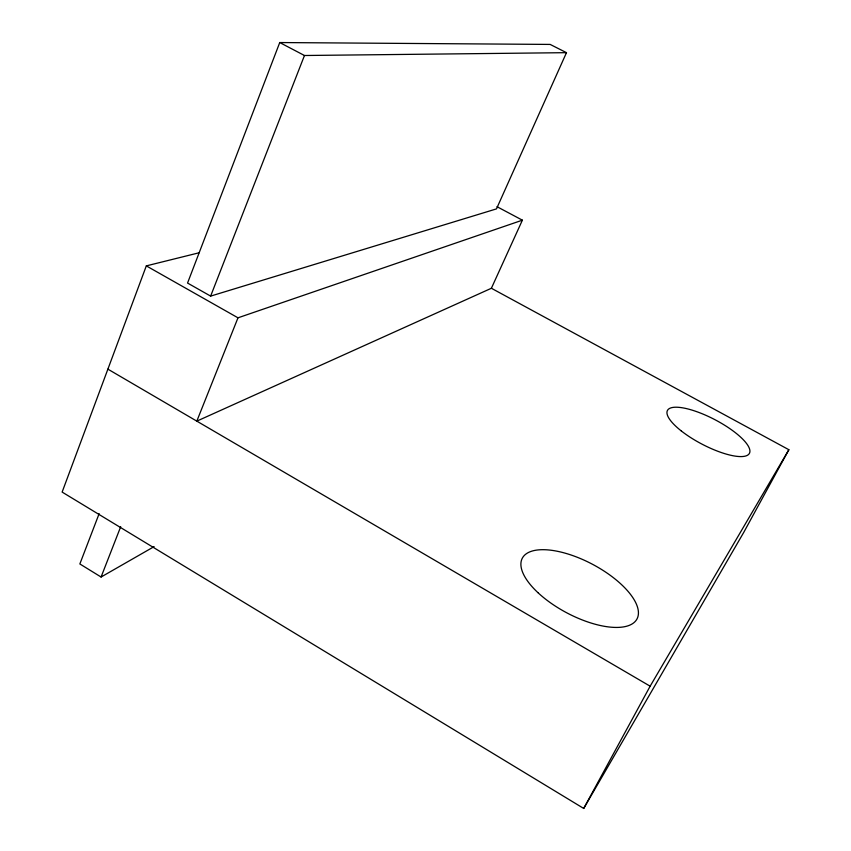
<?xml version="1.0" encoding="UTF-8"?>
<svg xmlns="http://www.w3.org/2000/svg" width="851" height="851" viewBox="0 0 851 851"><rect width="100%" height="100%" fill="white"/><g stroke="black" fill="none" stroke-linecap="round" stroke-linejoin="round"><path stroke-width="1.28" d="M199.017 252.8L146.319 265.884L62.134 492.08L583.712 808.45L743.742 532.386L788.866 449.722L491.389 288.266L196.815 421.139L237.982 317.817L522.386 220.175L496.995 206.687M99.141 513.653L79.856 563.958L101.078 577.021L154.105 546.629M279.745 42.55L187.55 283.053L210.633 296.105L496.484 208.889L566.479 52.666L550.161 44.422L279.745 42.55L304.467 55.506L566.479 52.666M101.078 577.021L120.693 526.726M210.633 296.105L304.467 55.506M491.389 288.266L522.386 220.175M583.712 808.45L650.143 686.193L788.866 449.722M146.319 265.884L237.982 317.817M107.886 369.143L650.143 686.193M537.896 592.615A64.889 27.466 27.9 0 0 636.367 619.996A64.889 27.466 27.9 0 0 564.734 553.054A64.889 27.466 27.9 0 0 537.896 592.615M681.311 430.957A46.252 13.829 27.6 0 0 749.21 453.7A46.252 13.829 27.6 0 0 694.841 411.012A46.252 13.829 27.6 0 0 681.311 430.957"/></g></svg>
